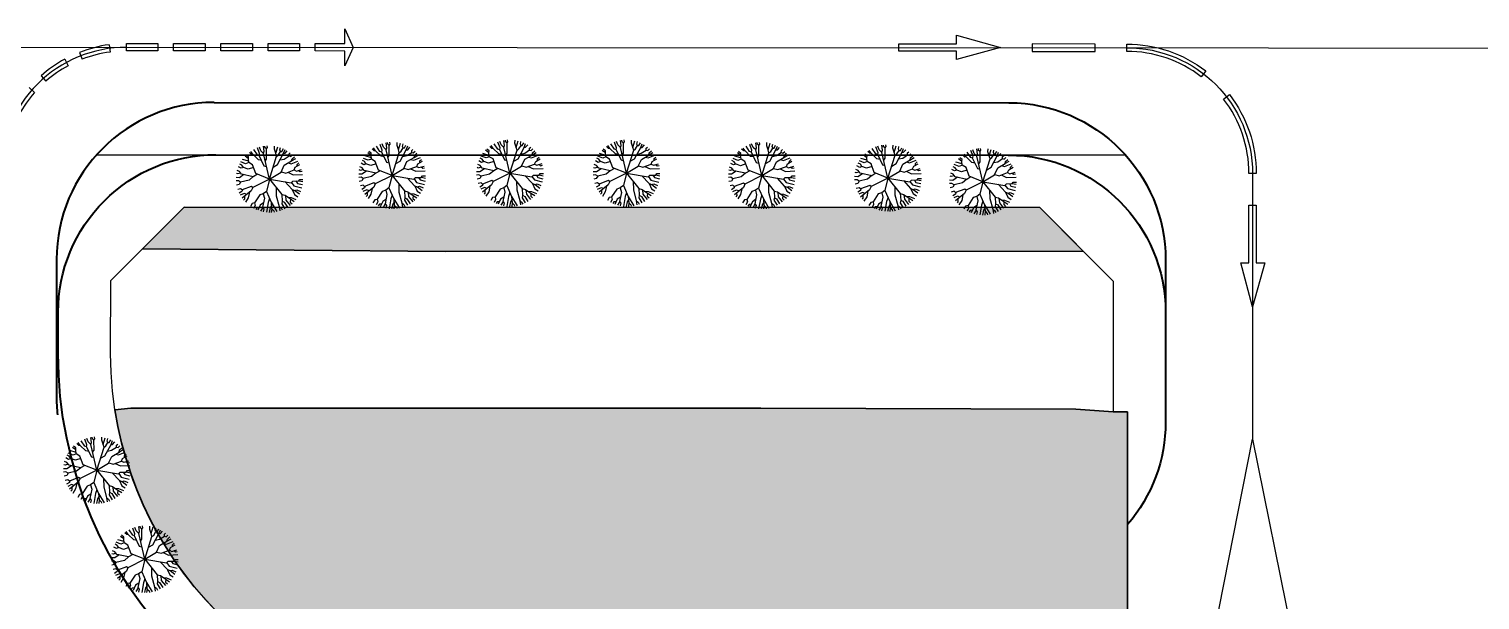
# Model space of a CAD drawing. Header units: millimetres. Extents: x -840588 to 786814, y -467537 to 194195.
# Drawn here: x 135340 to 273541, y -32318 to 22133 of the extents above; entities that cross this region are included whole.
import ezdxf

# ---------------------------------------------------------------- set-up
doc = ezdxf.new("R2010")
doc.units = ezdxf.units.MM
doc.header["$LTSCALE"] = 100
doc.header["$MEASUREMENT"] = 0
for name, color, linetype in [('1gt tim duong', 10, 'Continuous'), ('caycay', 96, 'Continuous'), ('gthong-phan lanxe', 9, 'Continuous'), ('gthong-viahe', 5, 'Continuous')]:
    doc.layers.add(name, color=color, linetype=linetype)
doc.layers.add('A-Area', color=134, linetype='Continuous', lineweight=35)
doc.layers.add('gthong-duong', color=7, linetype='Continuous', lineweight=40)

# ---------------------------------------------------------------- blocks, each defined once
blk = doc.blocks.new('ARR-LT-T')
blk.add_lwpolyline([(-4.21, 1.13), (-4.21, 0.35), (-9.71, 0.35), (-9.71, -0.35), (-4.21, -0.35), (-4.21, -1.18), (0, 0)], close=True)
blk = doc.blocks.new('A$C537F0C63')
at = {"layer": 'caycay'}
for p, q in [((2.27, 10.55), (2.04, 10.72)), ((3, 10.72), (2.57, 11.14)), ((3.27, 10.73), (2.96, 11.4)), ((3.27, 10.73), (3, 10.72)), ((3.57, 11.08), (3.27, 11.58)), ((4.5, 8.71), (3.27, 10.73)), ((3.81, 11.1), (3.57, 11.08)), ((3.91, 11.37), (3.79, 11.82)), ((3.81, 11.1), (3.91, 11.37)), ((4.24, 10.5), (3.81, 11.1)), ((4.71, 10.8), (4.27, 11.99)), ((4.58, 10.28), (4.71, 10.8)), ((4.7, 10.83), (4.91, 11.59)), ((4.91, 11.59), (4.85, 12.15)), ((6.13, 6.14), (6.97, 10.92)), ((6.16, 11.94), (6.2, 12.28)), ((6.35, 11.71), (6.16, 11.94)), ((6.35, 11.71), (6.61, 11.94)), ((6.45, 9.84), (6.35, 11.71)), ((6.61, 11.94), (6.62, 12.26)), ((6.83, 11.3), (6.89, 12.23)), ((6.97, 10.92), (6.83, 11.3)), ((6.97, 10.92), (7.44, 11.43)), ((7.44, 11.43), (7.65, 12.09)), ((7.68, 10.91), (8.02, 11.98)), ((7.77, 10.56), (7.68, 10.91)), ((7.77, 10.56), (8.11, 10.7)), ((7.97, 9.8), (8.93, 10.87)), ((8.11, 10.7), (8.71, 11.71)), ((8.93, 10.87), (9.27, 11.41)), ((8.93, 10.87), (9.17, 10.86)), ((9.17, 10.86), (9.54, 11.24)), ((9.73, 10.45), (10.14, 10.79)), ((1.28, 8.04), (0.44, 8.47)), ((0.92, 8.53), (0.59, 8.8)), ((2.01, 8.72), (0.76, 9.13)), ((0.94, 8.22), (0.92, 8.53)), ((1.92, 9.23), (1.09, 9.65)), ((1.52, 7.56), (1.28, 8.04)), ((1.77, 9.62), (1.34, 9.99)), ((2.01, 10.06), (1.67, 10.36)), ((1.88, 9.24), (1.77, 9.62)), ((3.27, 8.53), (1.88, 9.24)), ((2.31, 10.18), (2.01, 10.06)), ((2.54, 8.91), (2.01, 8.72)), ((2.3, 10.19), (2.27, 10.55)), ((3.22, 9.66), (2.3, 10.19)), ((3.99, 9.54), (3.22, 9.66)), ((3.91, 7.3), (3.27, 8.53)), ((4.59, 10.24), (4.24, 10.5)), ((5.32, 8.31), (4.5, 8.71)), ((6.13, 6.14), (4.58, 10.28)), ((6.72, 9.49), (6.45, 9.84)), ((6.53, 8.41), (6.95, 8.57)), ((6.95, 8.57), (7.77, 10.56)), ((7.39, 9.65), (7.97, 9.8)), ((8.58, 7.28), (9.09, 8.92)), ((8.94, 8.45), (9.94, 8.18)), ((9.09, 8.92), (9.75, 9.38)), ((9.79, 10.1), (9.73, 10.45)), ((9.75, 9.38), (9.79, 10.1)), ((9.75, 9.38), (10.35, 9.18)), ((9.76, 9.62), (10.89, 10.02)), ((9.79, 10.1), (10.36, 10.59)), ((9.94, 8.18), (10.81, 8.56)), ((10.35, 9.18), (11.2, 9.59)), ((10.79, 8.55), (11.21, 8.41)), ((10.81, 8.56), (11.05, 8.99)), ((11.05, 8.99), (11.44, 9.21)), ((11.21, 8.41), (11.7, 8.71)), ((11.54, 7.84), (11.96, 8.05)), ((0.57, 5.77), (0, 5.73)), ((1.76, 6.68), (0.01, 6.66)), ((0.78, 5.51), (0.04, 5.32)), ((0.45, 7.19), (0.09, 7.24)), ((1.12, 7.32), (0.15, 7.55)), ((0.71, 7.42), (0.45, 7.19)), ((0.8, 5.49), (0.57, 5.77)), ((1.86, 5.53), (0.8, 5.49)), ((1.3, 5.51), (1.06, 5.06)), ((1.54, 7.55), (1.12, 7.32)), ((3.1, 7.07), (1.52, 7.56)), ((2.7, 7.19), (1.76, 6.68)), ((2.18, 5.25), (1.86, 5.53)), ((3.34, 5.51), (2.11, 4)), ((6.13, 6.14), (2.18, 5.25)), ((3.88, 7.35), (3.1, 7.07)), ((6.13, 6.14), (3.91, 7.3)), ((6.13, 6.14), (4.04, 3.18)), ((6.13, 6.14), (8.58, 7.28)), ((6.13, 6.14), (9.31, 4.77)), ((6.13, 6.14), (6.84, 3.9)), ((8.28, 7.14), (9.09, 6.75)), ((9.08, 6.76), (9.9, 6.15)), ((9.09, 6.75), (11.19, 7.34)), ((9.9, 6.15), (11.46, 5.87)), ((10.77, 7.22), (11.65, 6.71)), ((11.19, 7.34), (11.54, 7.84)), ((11.33, 7.54), (11.9, 7.41)), ((11.46, 5.87), (11.83, 6.16)), ((11.46, 5.87), (11.73, 5.47)), ((11.65, 6.71), (12.23, 6.76)), ((11.73, 5.47), (12.22, 5.39)), ((11.83, 6.16), (12.27, 6.15)), ((11.9, 7.41), (12.11, 7.5)), ((1.06, 5.06), (0.14, 4.78)), ((1.72, 4.63), (0.31, 4.18)), ((1.23, 3.88), (0.57, 3.54)), ((1.6, 3.79), (0.8, 3.09)), ((1.7, 3.02), (1.11, 2.6)), ((1.62, 3.79), (1.23, 3.88)), ((2.11, 4), (1.62, 3.79)), ((2.09, 3.99), (1.7, 3.02)), ((2.15, 5.28), (1.72, 4.63)), ((3.43, 2.99), (2.5, 2.27)), ((3.37, 2.94), (3.34, 2.09)), ((4.04, 3.18), (3.43, 2.99)), ((4.04, 3.18), (4.03, 1.96)), ((5.06, 3.01), (4.63, 0.99)), ((4.99, 4.53), (5.06, 3.01)), ((6.84, 3.9), (6.06, 1.85)), ((6.84, 3.9), (7.43, 3.52)), ((7.43, 3.52), (7.28, 2.68)), ((7.28, 2.68), (7.72, 1.04)), ((7.43, 3.52), (8.1, 3.33)), ((8.1, 3.33), (9.11, 1.94)), ((9.31, 4.77), (9.56, 4.97)), ((9.31, 4.77), (9.62, 4.17)), ((9.56, 4.97), (11.29, 4.43)), ((9.62, 4.17), (11.36, 2.93)), ((9.94, 3.94), (10.23, 2.93)), ((10.23, 2.93), (10.79, 2.14)), ((10.48, 3.56), (10.95, 3.75)), ((10.92, 3.24), (10.93, 2.74)), ((10.93, 2.74), (11.11, 2.55)), ((10.95, 3.75), (11.66, 3.48)), ((11.22, 4.45), (11.31, 4.16)), ((11.29, 4.43), (11.54, 4.68)), ((11.31, 4.16), (11.83, 3.87)), ((11.54, 4.68), (12.06, 4.58)), ((2.36, 2.53), (1.49, 2.11)), ((2.5, 2.27), (1.82, 1.76)), ((2.56, 1.71), (2.25, 1.38)), ((2.95, 2.62), (2.36, 2.53)), ((2.5, 2.27), (2.56, 1.71)), ((3.34, 2.09), (2.64, 1.09)), ((3.66, 1.72), (3.15, 0.77)), ((4.15, 1.49), (3.63, 0.53)), ((4.03, 1.96), (3.66, 1.72)), ((4.03, 1.95), (4.15, 1.49)), ((4.29, 0.72), (4.11, 0.34)), ((4.63, 0.99), (4.29, 0.72)), ((4.63, 0.99), (4.55, 0.2)), ((6.06, 1.85), (5.15, 0.08)), ((5.69, 0.28), (5.64, 0.02)), ((6.05, 0.69), (5.69, 0.28)), ((6.03, 0.68), (6.15, 0)), ((6.06, 1.85), (6.05, 0.69)), ((6.05, 1.2), (6.3, 0.89)), ((6.3, 0.89), (6.57, 0.02)), ((6.33, 2.56), (6.62, 1.86)), ((6.62, 1.86), (7.05, 0.07)), ((7.72, 1.04), (7.5, 0.7)), ((7.5, 0.7), (7.66, 0.19)), ((7.51, 1.81), (8.13, 1.46)), ((7.68, 0.99), (8.13, 0.34)), ((8.13, 1.46), (8.63, 0.54)), ((8.37, 1.01), (8.76, 0.99)), ((8.76, 0.99), (8.99, 0.71)), ((9.11, 1.94), (9.05, 1.46)), ((9.05, 1.46), (9.36, 0.92)), ((9.11, 1.91), (9.56, 1.85)), ((9.56, 1.85), (9.93, 1.32))]:
    blk.add_line(p, q, dxfattribs=at)

msp = doc.modelspace()

# ---------------------------------------------------------------- hatches: boundary and pattern name
at = {"layer": 'A-Area'}
h = msp.add_hatch(dxfattribs=at)
h.set_pattern_fill('CROSS', color=256, scale=2000, angle=-360.02274, style=0)
h.set_pattern_definition([(359.977259183, (-616218387.06, -1205141167.6), (500.19841168, 499.80150956), [250, -750]), (89.977259183, (-616218262.1, -1205141292.66), (-499.80150956, 500.19841168), [250, -750])])
h.paths.add_polyline_path([(175032, 928), (204995, 950), (235776, 928), (231606, 5101), (150119, 5138), (146136, 1158)], flags=0)
h = msp.add_hatch(dxfattribs=at)
h.set_pattern_fill('CROSS', color=256, scale=2000, angle=-360.02274, style=0)
h.set_pattern_definition([(359.977259183, (-616218387.06, -1205141167.6), (500.19841168, 499.80150956), [250, -750]), (89.977259183, (-616218262.1, -1205141292.66), (-499.80150956, 500.19841168), [250, -750])])
edge = h.paths.add_edge_path(flags=0)
edge.add_line((239976, -17647), (239978, -14375))
edge.add_line((239978, -14375), (238599, -14374))
edge.add_line((238599, -14374), (235032, -14117))
edge.add_line((235032, -14117), (205032, -14040))
edge.add_line((205032, -14040), (145032, -14040))
edge.add_line((145032, -14040), (143528, -14175))
edge.add_ellipse((178116, -8820), major_axis=(24759, 24739), ratio=1, start_angle=143.8238, end_angle=225)
edge.add_line((178102, -43820), (196257, -43827))
edge.add_ellipse((130506, 359954), major_axis=(-289163, 289392), ratio=1, start_angle=144.27148, end_angle=145.23095)
edge.add_line((203009, -42670), (210085, -41395))
edge.add_ellipse((279363, -426108), major_axis=(-276298, 276518), ratio=1, start_angle=320.80668, end_angle=325.23095, ccw=False)
edge.add_line((239969, -37198), (239976, -17647))

# ---------------------------------------------------------------- linework, layer by layer
at = {"layer": '1gt tim duong', "ltscale": 3}
for p, q in [((245963, -46996), (251875, -16968)), ((251875, -16968), (257965, -47000))]:
    msp.add_line(p, q, dxfattribs=at)
at = {"layer": '1gt tim duong', "ltscale": 5}
msp.add_lwpolyline([(-104375, 20504), (611151, 20178)], dxfattribs=at)
at = {"layer": '1gt tim duong', "ltscale": 3}
msp.add_lwpolyline([(239891, 20347, -0.4142048), (251885, 8342), (251875, -16968)], format="xyb", dxfattribs=at)
msp.add_arc((144622, 8391), 12000, 89.97393, 179.97717, dxfattribs=at)
at = {"layer": 'A-Area'}
for p, q in [((150119, 5138), (146136, 1158)), ((231606, 5101), (150119, 5138)), ((235776, 928), (231606, 5101)), ((146136, 1158), (175032, 928)), ((175032, 928), (204995, 950)), ((204995, 950), (235776, 928)), ((145032, -14040), (143528, -14175)), ((205032, -14040), (145032, -14040)), ((235032, -14117), (205032, -14040)), ((238599, -14374), (235032, -14117)), ((239978, -14375), (238599, -14374)), ((239976, -17647), (239978, -14375)), ((239969, -37198), (239976, -17647))]:
    msp.add_line(p, q, dxfattribs=at)
msp.add_arc((178116, -8820), 35000, 188.80106, 269.97726, dxfattribs=at)
at = {"layer": 'gthong-duong', "ltscale": 10}
for points in [[(152968, 15137, 0.4140689), (137961, 151), (137949, -12838, 0.0305267), (138059, -14665, 0.0305267)], [(152968, 15137), (228681, 15102, -0.4126766), (243603, 103), (243602, -12886)]]:
    msp.add_lwpolyline(points, format="xyb", dxfattribs=at)
at = {"layer": 'gthong-duong', "ltscale": 2}
msp.add_lwpolyline([(223237, -126338, 0.1969515), (231441, -106341), (231456, -68841, 0.4142136), (211459, -48833), (178100, -48820, -0.4141602), (138116, -8811), (138117, -4860, -0.4142839), (153124, 10137), (228609, 10102, -0.4141966), (243602, -4904), (243598, -15345, -0.1792901), (239973, -25117)], format="xyb", dxfattribs=at)
at = {"layer": 'gthong-phan lanxe'}
for p, q in [((140155, 19905), (140408, 19252)), ((138738, 19249), (139071, 18634)), ((136482, 17679), (136944, 17153)), ((135340, 16538), (135866, 16076))]:
    msp.add_line(p, q, dxfattribs=at)
at = {"layer": 'gthong-phan lanxe', "ltscale": 8}
msp.add_line((142963, 20629), (143057, 19935), dxfattribs=at)
for points in [[(162611, 20034), (162611, 20734), (165411, 20733), (165412, 22133), (166228, 20382), (165410, 18633), (165411, 20033)], [(147611, 20040), (144611, 20041), (144611, 20741), (147611, 20740)], [(152111, 20038), (149111, 20039), (149111, 20739), (152111, 20738)], [(156611, 20036), (153611, 20037), (153611, 20737), (156611, 20736)], [(161111, 20034), (158111, 20035), (158111, 20735), (161111, 20734)], [(230891, 20001), (236891, 19998), (236891, 20698), (230891, 20701)]]:
    msp.add_lwpolyline(points, close=True, dxfattribs=at)
for points in [[(246998, 17574, 0.1655593), (239891, 19997), (239891, 20697, -0.1655593), (247426, 18129), (246998, 17574)], [(249674, 15879, -0.1655593), (252236, 8342), (251536, 8342, 0.1655593), (249119, 15452), (249674, 15879)]]:
    msp.add_lwpolyline(points, format="xyb", dxfattribs=at)
for radius, start, end in [(12350, 97.71812, 111.20404), (11650, 97.71812, 111.20404), (11650, 89.97294, 90.05157), (12350, 118.45147, 131.22742), (11650, 118.45147, 131.22742), (11650, 138.72278, 151.49872)]:
    msp.add_arc((144622, 8391), radius, start, end, dxfattribs=at)
at = {"layer": 'gthong-viahe'}
msp.add_line((239977, -16103), (239933, -126345), dxfattribs=at)
at = {"layer": 'gthong-viahe', "ltscale": 2}
msp.add_lwpolyline([(141785, 10142), (239788, 10097)], close=True, dxfattribs=at)
at = {"layer": 'gthong-viahe'}
msp.add_lwpolyline([(211461, -43833), (178102, -43820, -0.4141602), (143116, -8812), (143118, -1859), (150119, 5138), (231606, 5101), (238604, -1902), (238599, -14374), (239978, -14375), (239933, -126345)], format="xyb", dxfattribs=at)

# ---------------------------------------------------------------- block references
at = {"layer": 'caycay', "extrusion": (-1.84909e-06, -5.24042e-08, 1), "xscale": -518.4000000042536, "yscale": 518.3999999426321, "zscale": 518.4000000000002, "rotation": 3.269462154405618}
for p in [(161602, 4825, -1), (173281, 5164, -1), (184502, 5388, -1), (195608, 5384, -1), (208487, 5151, -1), (220509, 4918, -1), (229554, 4571, -1), (145159, -22936, -1), (149727, -31432, -1)]:
    msp.add_blockref('A$C537F0C63', p, dxfattribs=at)
at = {"layer": 'gthong-phan lanxe', "ltscale": 8, "zscale": 1000.000000000001}
for p, xscale, yscale, rotation in [((227885, 20352), -999.9999999999999, 999.9999999999999, 179.9772591828279), ((251881, -4370), -1000.000000000001, 1000.000000000001, 89.97725918282794)]:
    msp.add_blockref('ARR-LT-T', p, dxfattribs=dict(at, xscale=xscale, yscale=yscale, rotation=rotation))

doc.saveas('drawing.dxf')
